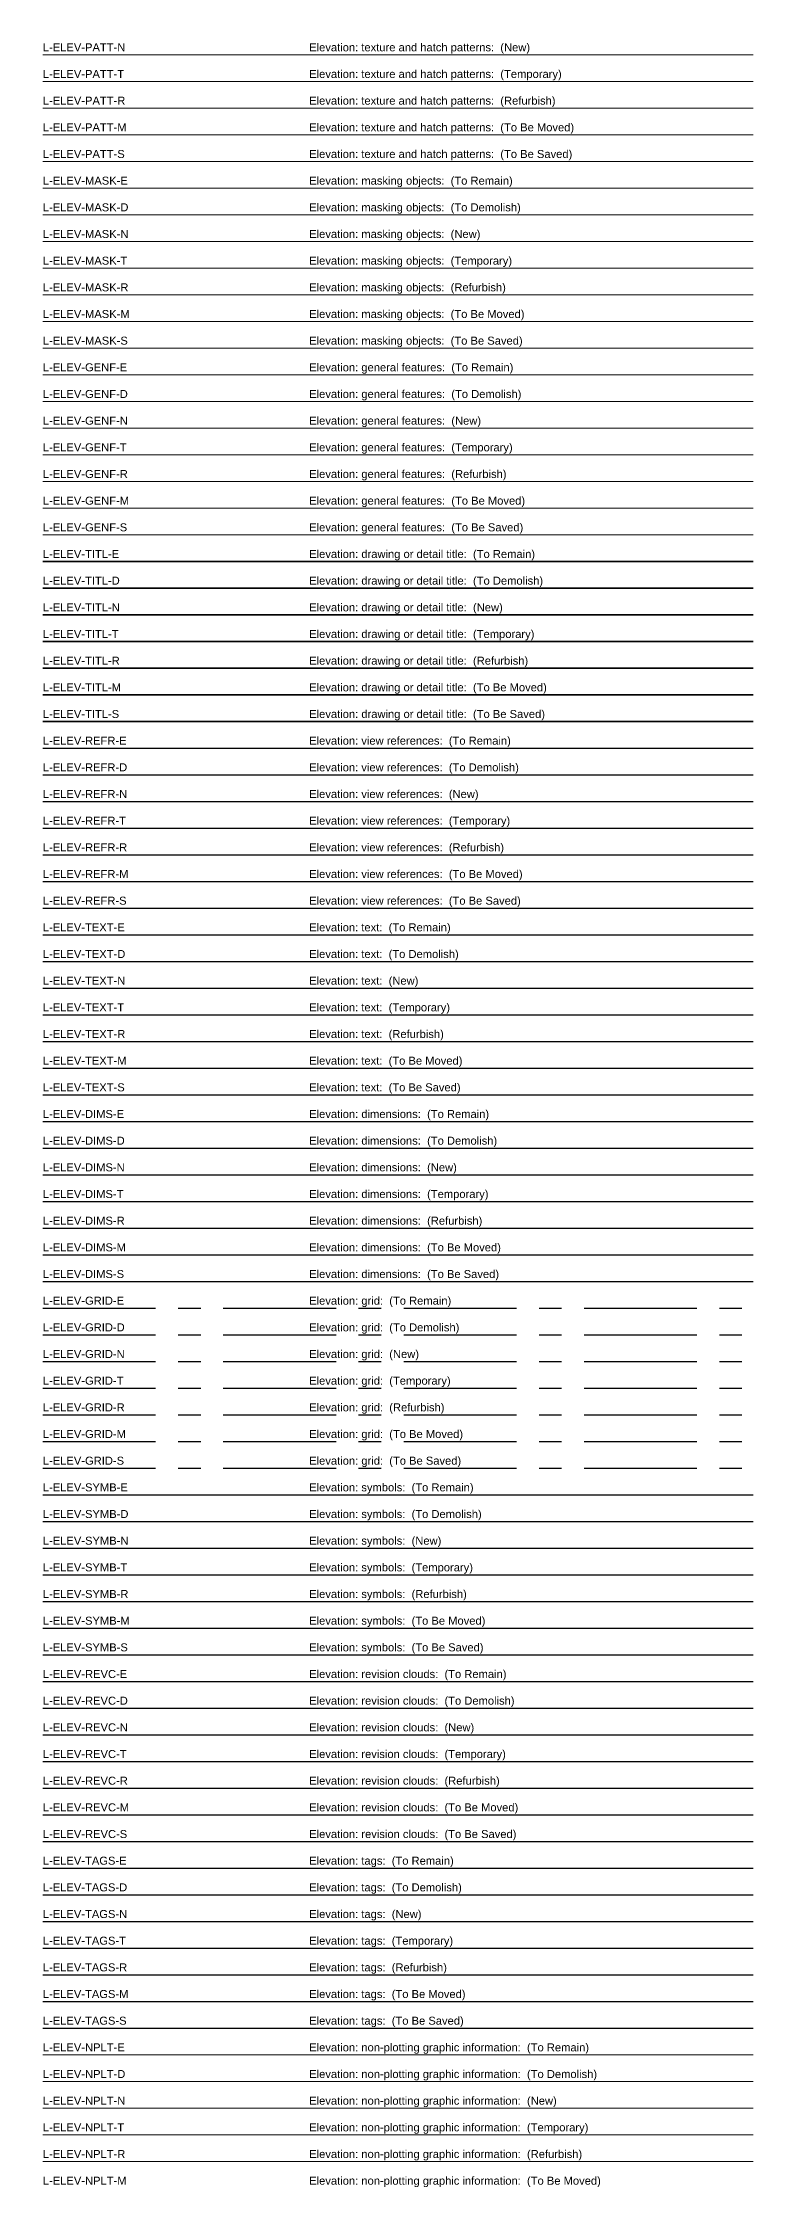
# Model space of a CAD drawing. Header units: millimetres. Extents: x 0 to 200, y -4838 to 3.
# Drawn here: x 0 to 200, y -1207 to -604 of the extents above; entities that cross this region are included whole.
import ezdxf

# ---------------------------------------------------------------- set-up
doc = ezdxf.new("R2010")
doc.units = ezdxf.units.MM
doc.linetypes.add('CENTER', pattern=[50.8, 31.75, -6.35, 6.35, -6.35])
for name, color, linetype, lineweight in [('L-ELEV-DIMS-D', 11, 'Continuous', 25), ('L-ELEV-DIMS-E', 201, 'Continuous', 25), ('L-ELEV-DIMS-M', 51, 'Continuous', 25), ('L-ELEV-DIMS-N', 171, 'Continuous', 25), ('L-ELEV-DIMS-R', 131, 'Continuous', 25), ('L-ELEV-DIMS-S', 101, 'Continuous', 25), ('L-ELEV-DIMS-T', 31, 'Continuous', 25), ('L-ELEV-GENF-D', 10, 'Continuous', 18), ('L-ELEV-GENF-E', 200, 'Continuous', 18), ('L-ELEV-GENF-M', 50, 'Continuous', 18), ('L-ELEV-GENF-N', 170, 'Continuous', 18), ('L-ELEV-GENF-R', 130, 'Continuous', 18), ('L-ELEV-GENF-S', 100, 'Continuous', 18), ('L-ELEV-GENF-T', 30, 'Continuous', 18), ('L-ELEV-GRID-D', 11, 'CENTER', 25), ('L-ELEV-GRID-E', 201, 'CENTER', 25), ('L-ELEV-GRID-M', 51, 'CENTER', 25), ('L-ELEV-GRID-N', 171, 'CENTER', 25), ('L-ELEV-GRID-R', 131, 'CENTER', 25), ('L-ELEV-GRID-S', 101, 'CENTER', 25), ('L-ELEV-GRID-T', 31, 'CENTER', 25), ('L-ELEV-MASK-D', 10, 'Continuous', 18), ('L-ELEV-MASK-E', 200, 'Continuous', 18), ('L-ELEV-MASK-M', 50, 'Continuous', 18), ('L-ELEV-MASK-N', 170, 'Continuous', 18), ('L-ELEV-MASK-R', 130, 'Continuous', 18), ('L-ELEV-MASK-S', 100, 'Continuous', 18), ('L-ELEV-MASK-T', 30, 'Continuous', 18), ('L-ELEV-PATT-M', 59, 'Continuous', 13), ('L-ELEV-PATT-N', 179, 'Continuous', 13), ('L-ELEV-PATT-R', 139, 'Continuous', 13), ('L-ELEV-PATT-S', 109, 'Continuous', 13), ('L-ELEV-PATT-T', 39, 'Continuous', 13), ('L-ELEV-REFR-D', 11, 'Continuous', 25), ('L-ELEV-REFR-E', 201, 'Continuous', 25), ('L-ELEV-REFR-M', 51, 'Continuous', 25), ('L-ELEV-REFR-N', 171, 'Continuous', 25), ('L-ELEV-REFR-R', 131, 'Continuous', 25), ('L-ELEV-REFR-S', 101, 'Continuous', 25), ('L-ELEV-REFR-T', 31, 'Continuous', 25), ('L-ELEV-REVC-D', 71, 'Continuous', 25), ('L-ELEV-REVC-E', 71, 'Continuous', 25), ('L-ELEV-REVC-M', 71, 'Continuous', 25), ('L-ELEV-REVC-N', 71, 'Continuous', 25), ('L-ELEV-REVC-R', 71, 'Continuous', 25), ('L-ELEV-REVC-S', 71, 'Continuous', 25), ('L-ELEV-REVC-T', 71, 'Continuous', 25), ('L-ELEV-SYMB-D', 11, 'Continuous', 25), ('L-ELEV-SYMB-E', 201, 'Continuous', 25), ('L-ELEV-SYMB-M', 51, 'Continuous', 25), ('L-ELEV-SYMB-N', 171, 'Continuous', 25), ('L-ELEV-SYMB-R', 131, 'Continuous', 25), ('L-ELEV-SYMB-S', 101, 'Continuous', 25), ('L-ELEV-SYMB-T', 31, 'Continuous', 25), ('L-ELEV-TAGS-D', 11, 'Continuous', 25), ('L-ELEV-TAGS-E', 201, 'Continuous', 25), ('L-ELEV-TAGS-M', 51, 'Continuous', 25), ('L-ELEV-TAGS-N', 171, 'Continuous', 25), ('L-ELEV-TAGS-R', 131, 'Continuous', 25), ('L-ELEV-TAGS-S', 101, 'Continuous', 25), ('L-ELEV-TAGS-T', 31, 'Continuous', 25), ('L-ELEV-TEXT-D', 11, 'Continuous', 25), ('L-ELEV-TEXT-E', 201, 'Continuous', 25), ('L-ELEV-TEXT-M', 51, 'Continuous', 25), ('L-ELEV-TEXT-N', 171, 'Continuous', 25), ('L-ELEV-TEXT-R', 131, 'Continuous', 25), ('L-ELEV-TEXT-S', 101, 'Continuous', 25), ('L-ELEV-TEXT-T', 31, 'Continuous', 25), ('L-ELEV-TITL-D', 13, 'Continuous', 35), ('L-ELEV-TITL-E', 203, 'Continuous', 35), ('L-ELEV-TITL-M', 53, 'Continuous', 35), ('L-ELEV-TITL-N', 173, 'Continuous', 35), ('L-ELEV-TITL-R', 133, 'Continuous', 35), ('L-ELEV-TITL-S', 103, 'Continuous', 35), ('L-ELEV-TITL-T', 33, 'Continuous', 35)]:
    doc.layers.add(name, color=color, linetype=linetype, lineweight=lineweight)
for name, color, linetype, lineweight, plot in [('L-ELEV-NPLT-D', 140, 'Continuous', 18, False), ('L-ELEV-NPLT-E', 140, 'Continuous', 18, False), ('L-ELEV-NPLT-M', 140, 'Continuous', 18, False), ('L-ELEV-NPLT-N', 140, 'Continuous', 18, False), ('L-ELEV-NPLT-R', 140, 'Continuous', 18, False), ('L-ELEV-NPLT-T', 140, 'Continuous', 18, False), ('L-PLAN-NPLT-S', 140, 'Continuous', 18, False)]:
    doc.layers.add(name, color=color, linetype=linetype, lineweight=lineweight, plot=plot)
doc.styles.get("Standard").update_dxf_attribs({"font": 'arial.ttf'})

# ---------------------------------------------------------------- blocks, each defined once
blk = doc.blocks.new('AecLayers_SingleLetter_Augmented_UpperPhasing_L_2D')
at = {"layer": 'L-ELEV-DIMS-D'}
blk.add_line((0, -915), (200, -915), dxfattribs=at)
at = {"layer": 'L-ELEV-DIMS-E'}
blk.add_line((0, -907.5), (200, -907.5), dxfattribs=at)
at = {"layer": 'L-ELEV-DIMS-M'}
blk.add_line((0, -945), (200, -945), dxfattribs=at)
at = {"layer": 'L-ELEV-DIMS-N'}
blk.add_line((0, -922.5), (200, -922.5), dxfattribs=at)
at = {"layer": 'L-ELEV-DIMS-R'}
blk.add_line((0, -937.5), (200, -937.5), dxfattribs=at)
at = {"layer": 'L-ELEV-DIMS-S'}
blk.add_line((0, -952.5), (200, -952.5), dxfattribs=at)
at = {"layer": 'L-ELEV-DIMS-T'}
blk.add_line((0, -930), (200, -930), dxfattribs=at)
at = {"layer": 'L-ELEV-GENF-D'}
blk.add_line((0, -705), (200, -705), dxfattribs=at)
at = {"layer": 'L-ELEV-GENF-E'}
blk.add_line((0, -697.5), (200, -697.5), dxfattribs=at)
at = {"layer": 'L-ELEV-GENF-M'}
blk.add_line((0, -735), (200, -735), dxfattribs=at)
at = {"layer": 'L-ELEV-GENF-N'}
blk.add_line((0, -712.5), (200, -712.5), dxfattribs=at)
at = {"layer": 'L-ELEV-GENF-R'}
blk.add_line((0, -727.5), (200, -727.5), dxfattribs=at)
at = {"layer": 'L-ELEV-GENF-S'}
blk.add_line((0, -742.5), (200, -742.5), dxfattribs=at)
at = {"layer": 'L-ELEV-GENF-T'}
blk.add_line((0, -720), (200, -720), dxfattribs=at)
at = {"layer": 'L-ELEV-GRID-D'}
blk.add_line((0, -967.5), (200, -967.5), dxfattribs=at)
at = {"layer": 'L-ELEV-GRID-E'}
blk.add_line((0, -960), (200, -960), dxfattribs=at)
at = {"layer": 'L-ELEV-GRID-M'}
blk.add_line((0, -997.5), (200, -997.5), dxfattribs=at)
at = {"layer": 'L-ELEV-GRID-N'}
blk.add_line((0, -975), (200, -975), dxfattribs=at)
at = {"layer": 'L-ELEV-GRID-R'}
blk.add_line((0, -990), (200, -990), dxfattribs=at)
at = {"layer": 'L-ELEV-GRID-S'}
blk.add_line((0, -1005), (200, -1005), dxfattribs=at)
at = {"layer": 'L-ELEV-GRID-T'}
blk.add_line((0, -982.5), (200, -982.5), dxfattribs=at)
at = {"layer": 'L-ELEV-MASK-D'}
blk.add_line((0, -652.5), (200, -652.5), dxfattribs=at)
at = {"layer": 'L-ELEV-MASK-E'}
blk.add_line((0, -645), (200, -645), dxfattribs=at)
at = {"layer": 'L-ELEV-MASK-M'}
blk.add_line((0, -682.5), (200, -682.5), dxfattribs=at)
at = {"layer": 'L-ELEV-MASK-N'}
blk.add_line((0, -660), (200, -660), dxfattribs=at)
at = {"layer": 'L-ELEV-MASK-R'}
blk.add_line((0, -675), (200, -675), dxfattribs=at)
at = {"layer": 'L-ELEV-MASK-S'}
blk.add_line((0, -690), (200, -690), dxfattribs=at)
at = {"layer": 'L-ELEV-MASK-T'}
blk.add_line((0, -667.5), (200, -667.5), dxfattribs=at)
at = {"layer": 'L-ELEV-NPLT-D'}
blk.add_line((0, -1177.5), (200, -1177.5), dxfattribs=at)
at = {"layer": 'L-ELEV-NPLT-E'}
blk.add_line((0, -1170), (200, -1170), dxfattribs=at)
at = {"layer": 'L-ELEV-NPLT-N'}
blk.add_line((0, -1185), (200, -1185), dxfattribs=at)
at = {"layer": 'L-ELEV-NPLT-R'}
blk.add_line((0, -1200), (200, -1200), dxfattribs=at)
at = {"layer": 'L-ELEV-NPLT-T'}
blk.add_line((0, -1192.5), (200, -1192.5), dxfattribs=at)
at = {"layer": 'L-ELEV-PATT-M'}
blk.add_line((0, -630), (200, -630), dxfattribs=at)
at = {"layer": 'L-ELEV-PATT-N'}
blk.add_line((0, -607.5), (200, -607.5), dxfattribs=at)
at = {"layer": 'L-ELEV-PATT-R'}
blk.add_line((0, -622.5), (200, -622.5), dxfattribs=at)
at = {"layer": 'L-ELEV-PATT-S'}
blk.add_line((0, -637.5), (200, -637.5), dxfattribs=at)
at = {"layer": 'L-ELEV-PATT-T'}
blk.add_line((0, -615), (200, -615), dxfattribs=at)
at = {"layer": 'L-ELEV-REFR-D'}
blk.add_line((0, -810), (200, -810), dxfattribs=at)
at = {"layer": 'L-ELEV-REFR-E'}
blk.add_line((0, -802.5), (200, -802.5), dxfattribs=at)
at = {"layer": 'L-ELEV-REFR-M'}
blk.add_line((0, -840), (200, -840), dxfattribs=at)
at = {"layer": 'L-ELEV-REFR-N'}
blk.add_line((0, -817.5), (200, -817.5), dxfattribs=at)
at = {"layer": 'L-ELEV-REFR-R'}
blk.add_line((0, -832.5), (200, -832.5), dxfattribs=at)
at = {"layer": 'L-ELEV-REFR-S'}
blk.add_line((0, -847.5), (200, -847.5), dxfattribs=at)
at = {"layer": 'L-ELEV-REFR-T'}
blk.add_line((0, -825), (200, -825), dxfattribs=at)
at = {"layer": 'L-ELEV-REVC-D'}
blk.add_line((0, -1072.5), (200, -1072.5), dxfattribs=at)
at = {"layer": 'L-ELEV-REVC-E'}
blk.add_line((0, -1065), (200, -1065), dxfattribs=at)
at = {"layer": 'L-ELEV-REVC-M'}
blk.add_line((0, -1102.5), (200, -1102.5), dxfattribs=at)
at = {"layer": 'L-ELEV-REVC-N'}
blk.add_line((0, -1080), (200, -1080), dxfattribs=at)
at = {"layer": 'L-ELEV-REVC-R'}
blk.add_line((0, -1095), (200, -1095), dxfattribs=at)
at = {"layer": 'L-ELEV-REVC-S'}
blk.add_line((0, -1110), (200, -1110), dxfattribs=at)
at = {"layer": 'L-ELEV-REVC-T'}
blk.add_line((0, -1087.5), (200, -1087.5), dxfattribs=at)
at = {"layer": 'L-ELEV-SYMB-D'}
blk.add_line((0, -1020), (200, -1020), dxfattribs=at)
at = {"layer": 'L-ELEV-SYMB-E'}
blk.add_line((0, -1012.5), (200, -1012.5), dxfattribs=at)
at = {"layer": 'L-ELEV-SYMB-M'}
blk.add_line((0, -1050), (200, -1050), dxfattribs=at)
at = {"layer": 'L-ELEV-SYMB-N'}
blk.add_line((0, -1027.5), (200, -1027.5), dxfattribs=at)
at = {"layer": 'L-ELEV-SYMB-R'}
blk.add_line((0, -1042.5), (200, -1042.5), dxfattribs=at)
at = {"layer": 'L-ELEV-SYMB-S'}
blk.add_line((0, -1057.5), (200, -1057.5), dxfattribs=at)
at = {"layer": 'L-ELEV-SYMB-T'}
blk.add_line((0, -1035), (200, -1035), dxfattribs=at)
at = {"layer": 'L-ELEV-TAGS-D'}
blk.add_line((0, -1125), (200, -1125), dxfattribs=at)
at = {"layer": 'L-ELEV-TAGS-E'}
blk.add_line((0, -1117.5), (200, -1117.5), dxfattribs=at)
at = {"layer": 'L-ELEV-TAGS-M'}
blk.add_line((0, -1155), (200, -1155), dxfattribs=at)
at = {"layer": 'L-ELEV-TAGS-N'}
blk.add_line((0, -1132.5), (200, -1132.5), dxfattribs=at)
at = {"layer": 'L-ELEV-TAGS-R'}
blk.add_line((0, -1147.5), (200, -1147.5), dxfattribs=at)
at = {"layer": 'L-ELEV-TAGS-S'}
blk.add_line((0, -1162.5), (200, -1162.5), dxfattribs=at)
at = {"layer": 'L-ELEV-TAGS-T'}
blk.add_line((0, -1140), (200, -1140), dxfattribs=at)
at = {"layer": 'L-ELEV-TEXT-D'}
blk.add_line((0, -862.5), (200, -862.5), dxfattribs=at)
at = {"layer": 'L-ELEV-TEXT-E'}
blk.add_line((0, -855), (200, -855), dxfattribs=at)
at = {"layer": 'L-ELEV-TEXT-M'}
blk.add_line((0, -892.5), (200, -892.5), dxfattribs=at)
at = {"layer": 'L-ELEV-TEXT-N'}
blk.add_line((0, -870), (200, -870), dxfattribs=at)
at = {"layer": 'L-ELEV-TEXT-R'}
blk.add_line((0, -885), (200, -885), dxfattribs=at)
at = {"layer": 'L-ELEV-TEXT-S'}
blk.add_line((0, -900), (200, -900), dxfattribs=at)
at = {"layer": 'L-ELEV-TEXT-T'}
blk.add_line((0, -877.5), (200, -877.5), dxfattribs=at)
at = {"layer": 'L-ELEV-TITL-D'}
blk.add_line((0, -757.5), (200, -757.5), dxfattribs=at)
at = {"layer": 'L-ELEV-TITL-E'}
blk.add_line((0, -750), (200, -750), dxfattribs=at)
at = {"layer": 'L-ELEV-TITL-M'}
blk.add_line((0, -787.5), (200, -787.5), dxfattribs=at)
at = {"layer": 'L-ELEV-TITL-N'}
blk.add_line((0, -765), (200, -765), dxfattribs=at)
at = {"layer": 'L-ELEV-TITL-R'}
blk.add_line((0, -780), (200, -780), dxfattribs=at)
at = {"layer": 'L-ELEV-TITL-S'}
blk.add_line((0, -795), (200, -795), dxfattribs=at)
at = {"layer": 'L-ELEV-TITL-T'}
blk.add_line((0, -772.5), (200, -772.5), dxfattribs=at)
at = {"layer": 'L-ELEV-DIMS-D'}
for s, p in [('L-ELEV-DIMS-D', (0, -914)), ('Elevation: dimensions:  (To Demolish)', (75, -914))]:
    blk.add_text(s, height=2.25, dxfattribs=at).set_placement(p)
at = {"layer": 'L-ELEV-DIMS-E'}
for s, p in [('L-ELEV-DIMS-E', (0, -906.5)), ('Elevation: dimensions:  (To Remain)', (75, -906.5))]:
    blk.add_text(s, height=2.25, dxfattribs=at).set_placement(p)
at = {"layer": 'L-ELEV-DIMS-M'}
for s, p in [('L-ELEV-DIMS-M', (0, -944)), ('Elevation: dimensions:  (To Be Moved)', (75, -944))]:
    blk.add_text(s, height=2.25, dxfattribs=at).set_placement(p)
at = {"layer": 'L-ELEV-DIMS-N'}
for s, p in [('L-ELEV-DIMS-N', (0, -921.5)), ('Elevation: dimensions:  (New)', (75, -921.5))]:
    blk.add_text(s, height=2.25, dxfattribs=at).set_placement(p)
at = {"layer": 'L-ELEV-DIMS-R'}
for s, p in [('L-ELEV-DIMS-R', (0, -936.5)), ('Elevation: dimensions:  (Refurbish)', (75, -936.5))]:
    blk.add_text(s, height=2.25, dxfattribs=at).set_placement(p)
at = {"layer": 'L-ELEV-DIMS-S'}
for s, p in [('L-ELEV-DIMS-S', (0, -951.5)), ('Elevation: dimensions:  (To Be Saved)', (75, -951.5))]:
    blk.add_text(s, height=2.25, dxfattribs=at).set_placement(p)
at = {"layer": 'L-ELEV-DIMS-T'}
for s, p in [('L-ELEV-DIMS-T', (0, -929)), ('Elevation: dimensions:  (Temporary)', (75, -929))]:
    blk.add_text(s, height=2.25, dxfattribs=at).set_placement(p)
at = {"layer": 'L-ELEV-GENF-D'}
for s, p in [('L-ELEV-GENF-D', (0, -704)), ('Elevation: general features:  (To Demolish)', (75, -704))]:
    blk.add_text(s, height=2.25, dxfattribs=at).set_placement(p)
at = {"layer": 'L-ELEV-GENF-E'}
for s, p in [('L-ELEV-GENF-E', (0, -696.5)), ('Elevation: general features:  (To Remain)', (75, -696.5))]:
    blk.add_text(s, height=2.25, dxfattribs=at).set_placement(p)
at = {"layer": 'L-ELEV-GENF-M'}
for s, p in [('L-ELEV-GENF-M', (0, -734)), ('Elevation: general features:  (To Be Moved)', (75, -734))]:
    blk.add_text(s, height=2.25, dxfattribs=at).set_placement(p)
at = {"layer": 'L-ELEV-GENF-N'}
for s, p in [('L-ELEV-GENF-N', (0, -711.5)), ('Elevation: general features:  (New)', (75, -711.5))]:
    blk.add_text(s, height=2.25, dxfattribs=at).set_placement(p)
at = {"layer": 'L-ELEV-GENF-R'}
for s, p in [('L-ELEV-GENF-R', (0, -726.5)), ('Elevation: general features:  (Refurbish)', (75, -726.5))]:
    blk.add_text(s, height=2.25, dxfattribs=at).set_placement(p)
at = {"layer": 'L-ELEV-GENF-S'}
for s, p in [('L-ELEV-GENF-S', (0, -741.5)), ('Elevation: general features:  (To Be Saved)', (75, -741.5))]:
    blk.add_text(s, height=2.25, dxfattribs=at).set_placement(p)
at = {"layer": 'L-ELEV-GENF-T'}
for s, p in [('L-ELEV-GENF-T', (0, -719)), ('Elevation: general features:  (Temporary)', (75, -719))]:
    blk.add_text(s, height=2.25, dxfattribs=at).set_placement(p)
at = {"layer": 'L-ELEV-GRID-D'}
for s, p in [('L-ELEV-GRID-D', (0, -966.5)), ('Elevation: grid:  (To Demolish)', (75, -966.5))]:
    blk.add_text(s, height=2.25, dxfattribs=at).set_placement(p)
at = {"layer": 'L-ELEV-GRID-E'}
for s, p in [('L-ELEV-GRID-E', (0, -959)), ('Elevation: grid:  (To Remain)', (75, -959))]:
    blk.add_text(s, height=2.25, dxfattribs=at).set_placement(p)
at = {"layer": 'L-ELEV-GRID-M'}
for s, p in [('L-ELEV-GRID-M', (0, -996.5)), ('Elevation: grid:  (To Be Moved)', (75, -996.5))]:
    blk.add_text(s, height=2.25, dxfattribs=at).set_placement(p)
at = {"layer": 'L-ELEV-GRID-N'}
for s, p in [('L-ELEV-GRID-N', (0, -974)), ('Elevation: grid:  (New)', (75, -974))]:
    blk.add_text(s, height=2.25, dxfattribs=at).set_placement(p)
at = {"layer": 'L-ELEV-GRID-R'}
for s, p in [('L-ELEV-GRID-R', (0, -989)), ('Elevation: grid:  (Refurbish)', (75, -989))]:
    blk.add_text(s, height=2.25, dxfattribs=at).set_placement(p)
at = {"layer": 'L-ELEV-GRID-S'}
for s, p in [('L-ELEV-GRID-S', (0, -1004)), ('Elevation: grid:  (To Be Saved)', (75, -1004))]:
    blk.add_text(s, height=2.25, dxfattribs=at).set_placement(p)
at = {"layer": 'L-ELEV-GRID-T'}
for s, p in [('L-ELEV-GRID-T', (0, -981.5)), ('Elevation: grid:  (Temporary)', (75, -981.5))]:
    blk.add_text(s, height=2.25, dxfattribs=at).set_placement(p)
at = {"layer": 'L-ELEV-MASK-D'}
for s, p in [('L-ELEV-MASK-D', (0, -651.5)), ('Elevation: masking objects:  (To Demolish)', (75, -651.5))]:
    blk.add_text(s, height=2.25, dxfattribs=at).set_placement(p)
at = {"layer": 'L-ELEV-MASK-E'}
for s, p in [('L-ELEV-MASK-E', (0, -644)), ('Elevation: masking objects:  (To Remain)', (75, -644))]:
    blk.add_text(s, height=2.25, dxfattribs=at).set_placement(p)
at = {"layer": 'L-ELEV-MASK-M'}
for s, p in [('L-ELEV-MASK-M', (0, -681.5)), ('Elevation: masking objects:  (To Be Moved)', (75, -681.5))]:
    blk.add_text(s, height=2.25, dxfattribs=at).set_placement(p)
at = {"layer": 'L-ELEV-MASK-N'}
for s, p in [('L-ELEV-MASK-N', (0, -659)), ('Elevation: masking objects:  (New)', (75, -659))]:
    blk.add_text(s, height=2.25, dxfattribs=at).set_placement(p)
at = {"layer": 'L-ELEV-MASK-R'}
for s, p in [('L-ELEV-MASK-R', (0, -674)), ('Elevation: masking objects:  (Refurbish)', (75, -674))]:
    blk.add_text(s, height=2.25, dxfattribs=at).set_placement(p)
at = {"layer": 'L-ELEV-MASK-S'}
for s, p in [('L-ELEV-MASK-S', (0, -689)), ('Elevation: masking objects:  (To Be Saved)', (75, -689))]:
    blk.add_text(s, height=2.25, dxfattribs=at).set_placement(p)
at = {"layer": 'L-ELEV-MASK-T'}
for s, p in [('L-ELEV-MASK-T', (0, -666.5)), ('Elevation: masking objects:  (Temporary)', (75, -666.5))]:
    blk.add_text(s, height=2.25, dxfattribs=at).set_placement(p)
at = {"layer": 'L-ELEV-NPLT-D'}
for s, p in [('L-ELEV-NPLT-D', (0, -1176.5)), ('Elevation: non-plotting graphic information:  (To Demolish)', (75, -1176.5))]:
    blk.add_text(s, height=2.25, dxfattribs=at).set_placement(p)
at = {"layer": 'L-ELEV-NPLT-E'}
for s, p in [('L-ELEV-NPLT-E', (0, -1169)), ('Elevation: non-plotting graphic information:  (To Remain)', (75, -1169))]:
    blk.add_text(s, height=2.25, dxfattribs=at).set_placement(p)
at = {"layer": 'L-ELEV-NPLT-M'}
for s, p in [('L-ELEV-NPLT-M', (0, -1206.5)), ('Elevation: non-plotting graphic information:  (To Be Moved)', (75, -1206.5))]:
    blk.add_text(s, height=2.25, dxfattribs=at).set_placement(p)
at = {"layer": 'L-ELEV-NPLT-N'}
for s, p in [('L-ELEV-NPLT-N', (0, -1184)), ('Elevation: non-plotting graphic information:  (New)', (75, -1184))]:
    blk.add_text(s, height=2.25, dxfattribs=at).set_placement(p)
at = {"layer": 'L-ELEV-NPLT-R'}
for s, p in [('L-ELEV-NPLT-R', (0, -1199)), ('Elevation: non-plotting graphic information:  (Refurbish)', (75, -1199))]:
    blk.add_text(s, height=2.25, dxfattribs=at).set_placement(p)
at = {"layer": 'L-ELEV-NPLT-T'}
for s, p in [('L-ELEV-NPLT-T', (0, -1191.5)), ('Elevation: non-plotting graphic information:  (Temporary)', (75, -1191.5))]:
    blk.add_text(s, height=2.25, dxfattribs=at).set_placement(p)
at = {"layer": 'L-ELEV-PATT-M'}
for s, p in [('L-ELEV-PATT-M', (0, -629)), ('Elevation: texture and hatch patterns:  (To Be Moved)', (75, -629))]:
    blk.add_text(s, height=2.25, dxfattribs=at).set_placement(p)
at = {"layer": 'L-ELEV-PATT-N'}
for s, p in [('L-ELEV-PATT-N', (0, -606.5)), ('Elevation: texture and hatch patterns:  (New)', (75, -606.5))]:
    blk.add_text(s, height=2.25, dxfattribs=at).set_placement(p)
at = {"layer": 'L-ELEV-PATT-R'}
for s, p in [('L-ELEV-PATT-R', (0, -621.5)), ('Elevation: texture and hatch patterns:  (Refurbish)', (75, -621.5))]:
    blk.add_text(s, height=2.25, dxfattribs=at).set_placement(p)
at = {"layer": 'L-ELEV-PATT-S'}
for s, p in [('L-ELEV-PATT-S', (0, -636.5)), ('Elevation: texture and hatch patterns:  (To Be Saved)', (75, -636.5))]:
    blk.add_text(s, height=2.25, dxfattribs=at).set_placement(p)
at = {"layer": 'L-ELEV-PATT-T'}
for s, p in [('L-ELEV-PATT-T', (0, -614)), ('Elevation: texture and hatch patterns:  (Temporary)', (75, -614))]:
    blk.add_text(s, height=2.25, dxfattribs=at).set_placement(p)
at = {"layer": 'L-ELEV-REFR-D'}
for s, p in [('L-ELEV-REFR-D', (0, -809)), ('Elevation: view references:  (To Demolish)', (75, -809))]:
    blk.add_text(s, height=2.25, dxfattribs=at).set_placement(p)
at = {"layer": 'L-ELEV-REFR-E'}
for s, p in [('L-ELEV-REFR-E', (0, -801.5)), ('Elevation: view references:  (To Remain)', (75, -801.5))]:
    blk.add_text(s, height=2.25, dxfattribs=at).set_placement(p)
at = {"layer": 'L-ELEV-REFR-M'}
for s, p in [('L-ELEV-REFR-M', (0, -839)), ('Elevation: view references:  (To Be Moved)', (75, -839))]:
    blk.add_text(s, height=2.25, dxfattribs=at).set_placement(p)
at = {"layer": 'L-ELEV-REFR-N'}
for s, p in [('L-ELEV-REFR-N', (0, -816.5)), ('Elevation: view references:  (New)', (75, -816.5))]:
    blk.add_text(s, height=2.25, dxfattribs=at).set_placement(p)
at = {"layer": 'L-ELEV-REFR-R'}
for s, p in [('L-ELEV-REFR-R', (0, -831.5)), ('Elevation: view references:  (Refurbish)', (75, -831.5))]:
    blk.add_text(s, height=2.25, dxfattribs=at).set_placement(p)
at = {"layer": 'L-ELEV-REFR-S'}
for s, p in [('L-ELEV-REFR-S', (0, -846.5)), ('Elevation: view references:  (To Be Saved)', (75, -846.5))]:
    blk.add_text(s, height=2.25, dxfattribs=at).set_placement(p)
at = {"layer": 'L-ELEV-REFR-T'}
for s, p in [('L-ELEV-REFR-T', (0, -824)), ('Elevation: view references:  (Temporary)', (75, -824))]:
    blk.add_text(s, height=2.25, dxfattribs=at).set_placement(p)
at = {"layer": 'L-ELEV-REVC-D'}
for s, p in [('L-ELEV-REVC-D', (0, -1071.5)), ('Elevation: revision clouds:  (To Demolish)', (75, -1071.5))]:
    blk.add_text(s, height=2.25, dxfattribs=at).set_placement(p)
at = {"layer": 'L-ELEV-REVC-E'}
for s, p in [('L-ELEV-REVC-E', (0, -1064)), ('Elevation: revision clouds:  (To Remain)', (75, -1064))]:
    blk.add_text(s, height=2.25, dxfattribs=at).set_placement(p)
at = {"layer": 'L-ELEV-REVC-M'}
for s, p in [('L-ELEV-REVC-M', (0, -1101.5)), ('Elevation: revision clouds:  (To Be Moved)', (75, -1101.5))]:
    blk.add_text(s, height=2.25, dxfattribs=at).set_placement(p)
at = {"layer": 'L-ELEV-REVC-N'}
for s, p in [('L-ELEV-REVC-N', (0, -1079)), ('Elevation: revision clouds:  (New)', (75, -1079))]:
    blk.add_text(s, height=2.25, dxfattribs=at).set_placement(p)
at = {"layer": 'L-ELEV-REVC-R'}
for s, p in [('L-ELEV-REVC-R', (0, -1094)), ('Elevation: revision clouds:  (Refurbish)', (75, -1094))]:
    blk.add_text(s, height=2.25, dxfattribs=at).set_placement(p)
at = {"layer": 'L-ELEV-REVC-S'}
for s, p in [('L-ELEV-REVC-S', (0, -1109)), ('Elevation: revision clouds:  (To Be Saved)', (75, -1109))]:
    blk.add_text(s, height=2.25, dxfattribs=at).set_placement(p)
at = {"layer": 'L-ELEV-REVC-T'}
for s, p in [('L-ELEV-REVC-T', (0, -1086.5)), ('Elevation: revision clouds:  (Temporary)', (75, -1086.5))]:
    blk.add_text(s, height=2.25, dxfattribs=at).set_placement(p)
at = {"layer": 'L-ELEV-SYMB-D'}
for s, p in [('L-ELEV-SYMB-D', (0, -1019)), ('Elevation: symbols:  (To Demolish)', (75, -1019))]:
    blk.add_text(s, height=2.25, dxfattribs=at).set_placement(p)
at = {"layer": 'L-ELEV-SYMB-E'}
for s, p in [('L-ELEV-SYMB-E', (0, -1011.5)), ('Elevation: symbols:  (To Remain)', (75, -1011.5))]:
    blk.add_text(s, height=2.25, dxfattribs=at).set_placement(p)
at = {"layer": 'L-ELEV-SYMB-M'}
for s, p in [('L-ELEV-SYMB-M', (0, -1049)), ('Elevation: symbols:  (To Be Moved)', (75, -1049))]:
    blk.add_text(s, height=2.25, dxfattribs=at).set_placement(p)
at = {"layer": 'L-ELEV-SYMB-N'}
for s, p in [('L-ELEV-SYMB-N', (0, -1026.5)), ('Elevation: symbols:  (New)', (75, -1026.5))]:
    blk.add_text(s, height=2.25, dxfattribs=at).set_placement(p)
at = {"layer": 'L-ELEV-SYMB-R'}
for s, p in [('L-ELEV-SYMB-R', (0, -1041.5)), ('Elevation: symbols:  (Refurbish)', (75, -1041.5))]:
    blk.add_text(s, height=2.25, dxfattribs=at).set_placement(p)
at = {"layer": 'L-ELEV-SYMB-S'}
for s, p in [('L-ELEV-SYMB-S', (0, -1056.5)), ('Elevation: symbols:  (To Be Saved)', (75, -1056.5))]:
    blk.add_text(s, height=2.25, dxfattribs=at).set_placement(p)
at = {"layer": 'L-ELEV-SYMB-T'}
for s, p in [('L-ELEV-SYMB-T', (0, -1034)), ('Elevation: symbols:  (Temporary)', (75, -1034))]:
    blk.add_text(s, height=2.25, dxfattribs=at).set_placement(p)
at = {"layer": 'L-ELEV-TAGS-D'}
for s, p in [('Elevation: tags:  (To Demolish)', (75, -1124)), ('L-ELEV-TAGS-D', (0, -1124))]:
    blk.add_text(s, height=2.25, dxfattribs=at).set_placement(p)
at = {"layer": 'L-ELEV-TAGS-E'}
for s, p in [('L-ELEV-TAGS-E', (0, -1116.5)), ('Elevation: tags:  (To Remain)', (75, -1116.5))]:
    blk.add_text(s, height=2.25, dxfattribs=at).set_placement(p)
at = {"layer": 'L-ELEV-TAGS-M'}
for s, p in [('L-ELEV-TAGS-M', (0, -1154)), ('Elevation: tags:  (To Be Moved)', (75, -1154))]:
    blk.add_text(s, height=2.25, dxfattribs=at).set_placement(p)
at = {"layer": 'L-ELEV-TAGS-N'}
for s, p in [('L-ELEV-TAGS-N', (0, -1131.5)), ('Elevation: tags:  (New)', (75, -1131.5))]:
    blk.add_text(s, height=2.25, dxfattribs=at).set_placement(p)
at = {"layer": 'L-ELEV-TAGS-R'}
for s, p in [('L-ELEV-TAGS-R', (0, -1146.5)), ('Elevation: tags:  (Refurbish)', (75, -1146.5))]:
    blk.add_text(s, height=2.25, dxfattribs=at).set_placement(p)
at = {"layer": 'L-ELEV-TAGS-S'}
for s, p in [('L-ELEV-TAGS-S', (0, -1161.5)), ('Elevation: tags:  (To Be Saved)', (75, -1161.5))]:
    blk.add_text(s, height=2.25, dxfattribs=at).set_placement(p)
at = {"layer": 'L-ELEV-TAGS-T'}
for s, p in [('L-ELEV-TAGS-T', (0, -1139)), ('Elevation: tags:  (Temporary)', (75, -1139))]:
    blk.add_text(s, height=2.25, dxfattribs=at).set_placement(p)
at = {"layer": 'L-ELEV-TEXT-D'}
for s, p in [('L-ELEV-TEXT-D', (0, -861.5)), ('Elevation: text:  (To Demolish)', (75, -861.5))]:
    blk.add_text(s, height=2.25, dxfattribs=at).set_placement(p)
at = {"layer": 'L-ELEV-TEXT-E'}
for s, p in [('L-ELEV-TEXT-E', (0, -854)), ('Elevation: text:  (To Remain)', (75, -854))]:
    blk.add_text(s, height=2.25, dxfattribs=at).set_placement(p)
at = {"layer": 'L-ELEV-TEXT-M'}
for s, p in [('L-ELEV-TEXT-M', (0, -891.5)), ('Elevation: text:  (To Be Moved)', (75, -891.5))]:
    blk.add_text(s, height=2.25, dxfattribs=at).set_placement(p)
at = {"layer": 'L-ELEV-TEXT-N'}
for s, p in [('L-ELEV-TEXT-N', (0, -869)), ('Elevation: text:  (New)', (75, -869))]:
    blk.add_text(s, height=2.25, dxfattribs=at).set_placement(p)
at = {"layer": 'L-ELEV-TEXT-R'}
for s, p in [('L-ELEV-TEXT-R', (0, -884)), ('Elevation: text:  (Refurbish)', (75, -884))]:
    blk.add_text(s, height=2.25, dxfattribs=at).set_placement(p)
at = {"layer": 'L-ELEV-TEXT-S'}
for s, p in [('L-ELEV-TEXT-S', (0, -899)), ('Elevation: text:  (To Be Saved)', (75, -899))]:
    blk.add_text(s, height=2.25, dxfattribs=at).set_placement(p)
at = {"layer": 'L-ELEV-TEXT-T'}
for s, p in [('L-ELEV-TEXT-T', (0, -876.5)), ('Elevation: text:  (Temporary)', (75, -876.5))]:
    blk.add_text(s, height=2.25, dxfattribs=at).set_placement(p)
at = {"layer": 'L-ELEV-TITL-D'}
for s, p in [('L-ELEV-TITL-D', (0, -756.5)), ('Elevation: drawing or detail title:  (To Demolish)', (75, -756.5))]:
    blk.add_text(s, height=2.25, dxfattribs=at).set_placement(p)
at = {"layer": 'L-ELEV-TITL-E'}
for s, p in [('L-ELEV-TITL-E', (0, -749)), ('Elevation: drawing or detail title:  (To Remain)', (75, -749))]:
    blk.add_text(s, height=2.25, dxfattribs=at).set_placement(p)
at = {"layer": 'L-ELEV-TITL-M'}
for s, p in [('L-ELEV-TITL-M', (0, -786.5)), ('Elevation: drawing or detail title:  (To Be Moved)', (75, -786.5))]:
    blk.add_text(s, height=2.25, dxfattribs=at).set_placement(p)
at = {"layer": 'L-ELEV-TITL-N'}
for s, p in [('L-ELEV-TITL-N', (0, -764)), ('Elevation: drawing or detail title:  (New)', (75, -764))]:
    blk.add_text(s, height=2.25, dxfattribs=at).set_placement(p)
at = {"layer": 'L-ELEV-TITL-R'}
for s, p in [('L-ELEV-TITL-R', (0, -779)), ('Elevation: drawing or detail title:  (Refurbish)', (75, -779))]:
    blk.add_text(s, height=2.25, dxfattribs=at).set_placement(p)
at = {"layer": 'L-ELEV-TITL-S'}
for s, p in [('L-ELEV-TITL-S', (0, -794)), ('Elevation: drawing or detail title:  (To Be Saved)', (75, -794))]:
    blk.add_text(s, height=2.25, dxfattribs=at).set_placement(p)
at = {"layer": 'L-ELEV-TITL-T'}
for s, p in [('L-ELEV-TITL-T', (0, -771.5)), ('Elevation: drawing or detail title:  (Temporary)', (75, -771.5))]:
    blk.add_text(s, height=2.25, dxfattribs=at).set_placement(p)

msp = doc.modelspace()

# ---------------------------------------------------------------- block references
at = {"layer": 'L-PLAN-NPLT-S'}
msp.add_blockref('AecLayers_SingleLetter_Augmented_UpperPhasing_L_2D', (0, 0), dxfattribs=at)

doc.saveas('drawing.dxf')
